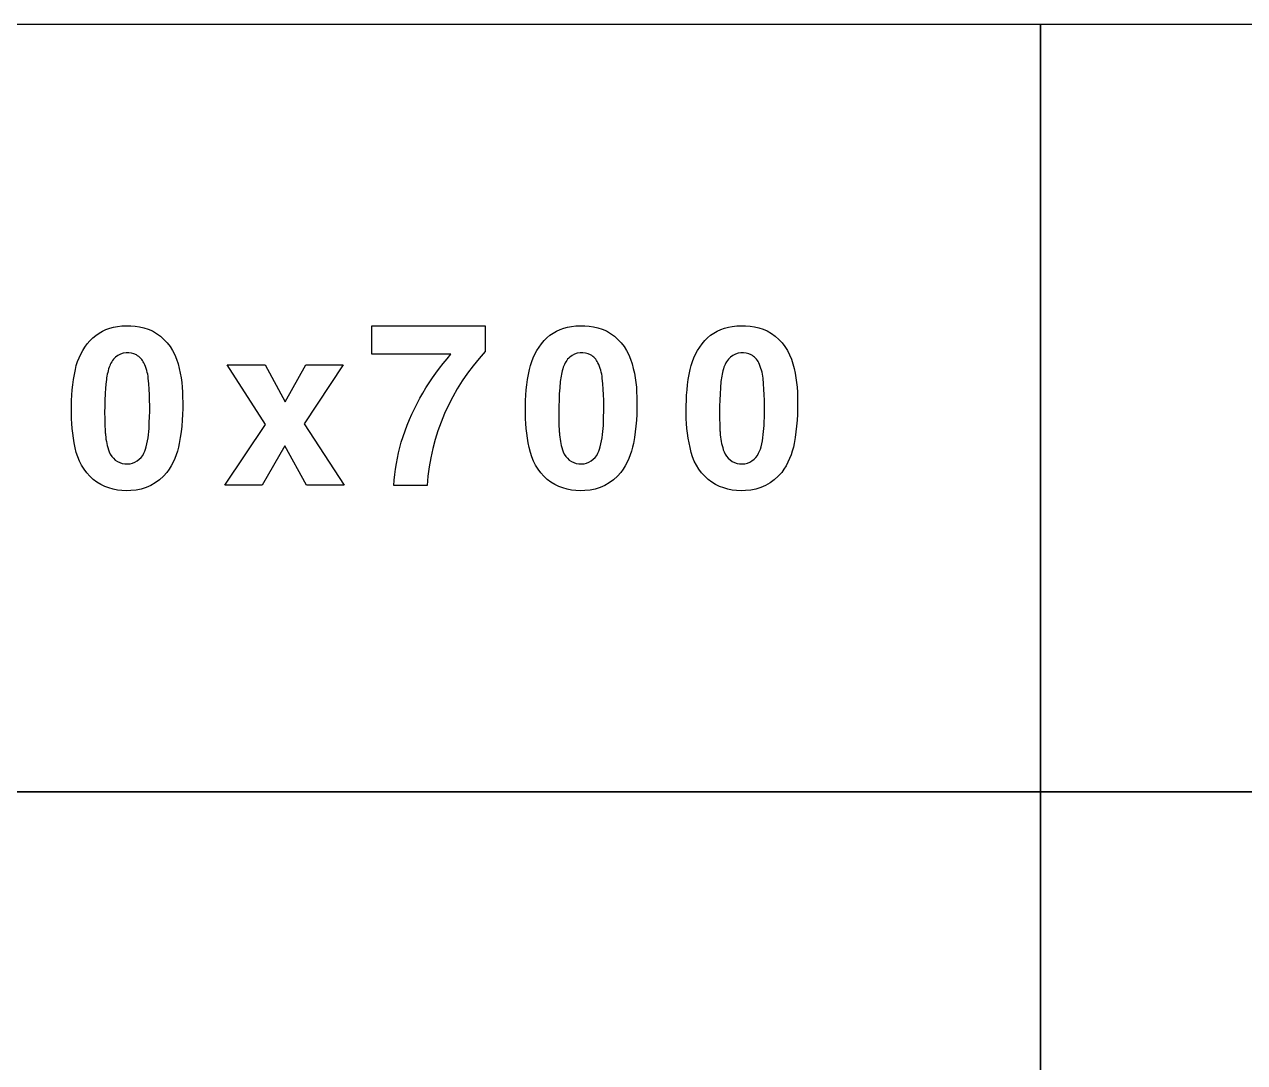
# Model space of a CAD drawing. Extents: x 0 to 4200, y -1400 to 2100.
# Drawn here: x 1873 to 2986, y 1153 to 2100 of the extents above; entities that cross this region are included whole.
import ezdxf

# ---------------------------------------------------------------- set-up
doc = ezdxf.new("R2010")
doc.units = 0
doc.header["$MEASUREMENT"] = 0

msp = doc.modelspace()

# ---------------------------------------------------------------- linework, layer by layer
for points in [[(1400, 1400), (2800, 1400), (2800, 2100), (1400, 2100)], [(2800, 1400), (4200, 1400), (4200, 2100), (2800, 2100)], [(2092.9, 1735.1), (2057.8, 1789.6), (2092.6, 1789.6), (2110.8, 1755.6), (2129.5, 1789.6), (2163.7, 1789.6), (2128.2, 1735.6), (2164.7, 1679.6), (2130.1, 1679.6), (2110.3, 1715.7), (2089.8, 1679.6), (2055.7, 1679.6)], [(1400, 0), (2800, 0), (2800, 1400), (1400, 1400)], [(2800, 0), (4200, 0), (4200, 1400), (2800, 1400)]]:
    msp.add_lwpolyline(points, close=True)
for points in [[(1915.6, 1747.6, -0.056308), (1919.2, 1785.3, -0.130301), (1932.5, 1811.5, -0.174843), (1957.6, 1824.4, -0.147552), (1989.5, 1820.4, -0.192146), (2011.6, 1794.5, -0.0834), (2017.1, 1760.3, -0.054551), (2014.1, 1717.8, -0.116773), (2002.7, 1691.4, -0.221099), (1969.8, 1674.8, -0.162564), (1938.9, 1682.3, -0.174743), (1920.1, 1709.5, -0.064087), (1915.7, 1744.8)], [(2189.7, 1825.2), (2293.4, 1825.2), (2293.4, 1801.5, 0.17337), (2240.2, 1679.4), (2209.9, 1679.4, -0.05541), (2216.7, 1719, -0.10295), (2258.5, 1794.8), (2261.9, 1799.1), (2189.7, 1799.1)], [(2330, 1747.6, -0.056308), (2333.7, 1785.3, -0.130301), (2347, 1811.6, -0.174843), (2372.1, 1824.4, -0.147552), (2403.9, 1820.4, -0.192146), (2426, 1794.5, -0.0834), (2431.6, 1760.3, -0.054551), (2428.6, 1717.8, -0.116773), (2417.1, 1691.4, -0.221099), (2384.2, 1674.8, -0.162564), (2353.3, 1682.3, -0.174743), (2334.6, 1709.6, -0.064087), (2330.1, 1744.8)], [(2476.8, 1747.6, -0.056308), (2480.4, 1785.3, -0.130301), (2493.7, 1811.6, -0.174843), (2518.8, 1824.4, -0.147552), (2550.7, 1820.4, -0.192146), (2572.8, 1794.5, -0.0834), (2578.3, 1760.3, -0.054551), (2575.3, 1717.8, -0.116773), (2563.9, 1691.4, -0.221099), (2530.9, 1674.8, -0.162564), (2500.1, 1682.3, -0.174743), (2481.3, 1709.6, -0.064087), (2476.8, 1744.8)], [(1946.4, 1729.2, 0.012459), (1946.7, 1725.5, 0.066819), (1950.1, 1710.2, 0.615362), (1980.7, 1706.9, 0.072688), (1983.9, 1714.7, 0.058856), (1986.7, 1737, 0.038904), (1985.8, 1777.2, 0.084671), (1981.8, 1791.2, 0.156013), (1974.9, 1798.5, 0.143208), (1965.5, 1800.3, 0.172584), (1956, 1796.6, 0.132565), (1950.1, 1787.3, 0.049832), (1947.3, 1774.2, 0.036873)], [(2360.9, 1729.3, 0.012459), (2361.2, 1725.5, 0.066819), (2364.5, 1710.2, 0.615362), (2395.1, 1706.9, 0.072688), (2398.3, 1714.7, 0.058856), (2401.2, 1737.1, 0.038904), (2400.2, 1777.3, 0.084671), (2396.2, 1791.3, 0.156013), (2389.4, 1798.6, 0.143208), (2379.9, 1800.3, 0.172584), (2370.5, 1796.6, 0.132565), (2364.5, 1787.3, 0.049832), (2361.8, 1774.2, 0.036873)], [(2507.6, 1729.3, 0.012459), (2507.9, 1725.5, 0.066819), (2511.3, 1710.2, 0.615362), (2541.8, 1706.9, 0.072688), (2545.1, 1714.7, 0.058856), (2547.9, 1737.1, 0.038904), (2546.9, 1777.3, 0.084671), (2543, 1791.3, 0.156013), (2536.1, 1798.6, 0.143208), (2526.7, 1800.3, 0.172584), (2517.2, 1796.6, 0.132565), (2511.2, 1787.3, 0.049832), (2508.5, 1774.2, 0.036873)]]:
    msp.add_lwpolyline(points, format="xyb", close=True)

doc.saveas('drawing.dxf')
